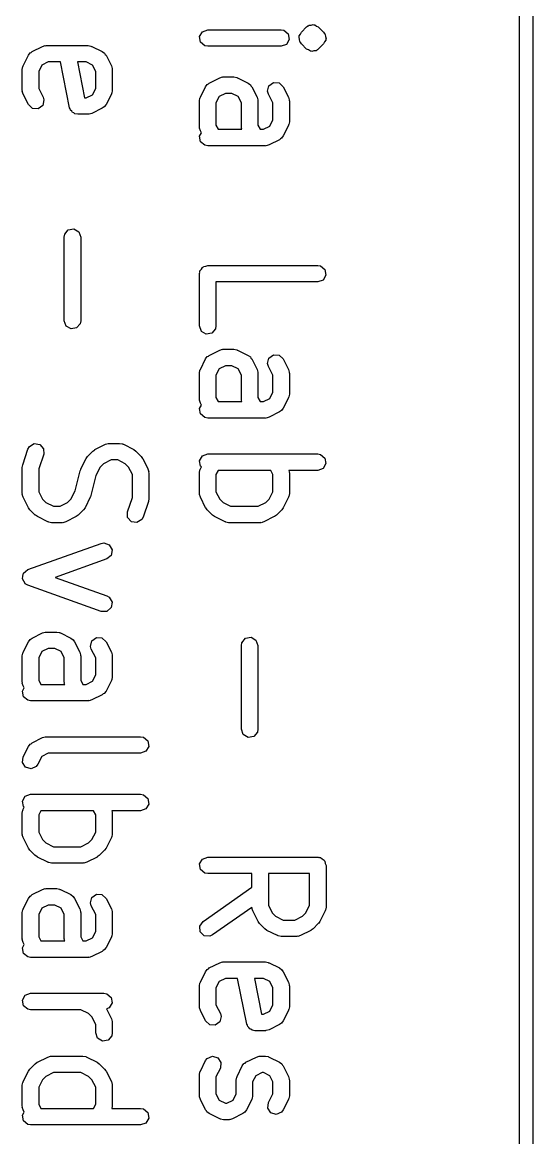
# Model space of a CAD drawing. Extents: x 137.9 to 165.8, y -143 to -48.4.
# Drawn here: x 138.14 to 142.78, y -121.6 to -111.46 of the extents above; entities that cross this region are included whole.
import ezdxf

# ---------------------------------------------------------------- set-up
doc = ezdxf.new("R2010")
doc.units = 0
doc.layers.add('BLACK', color=7, linetype='CONTINUOUS')

msp = doc.modelspace()

# ---------------------------------------------------------------- linework, layer by layer
at = {"layer": 'BLACK', "linetype": 'CONTINUOUS'}
for p, q in [((142.66, -142.958), (142.66, -100.958)), ((142.78, -101.018), (142.78, -142.898)), ((139.753, -111.589), (139.779, -111.545)), ((139.779, -111.545), (139.827, -111.527)), ((139.827, -111.527), (140.494, -111.527)), ((140.494, -111.527), (140.519, -111.532)), ((140.519, -111.532), (140.558, -111.565)), ((140.558, -111.565), (140.567, -111.615)), ((140.659, -111.583), (140.67, -111.567)), ((140.67, -111.567), (140.679, -111.549)), ((140.679, -111.549), (140.726, -111.502)), ((140.726, -111.502), (140.734, -111.496)), ((140.734, -111.496), (140.736, -111.493)), ((140.736, -111.493), (140.739, -111.493)), ((140.739, -111.493), (140.748, -111.487)), ((140.748, -111.487), (140.767, -111.485)), ((140.767, -111.485), (140.786, -111.48)), ((140.786, -111.48), (140.792, -111.483)), ((140.792, -111.483), (140.799, -111.482)), ((140.799, -111.482), (140.815, -111.494)), ((140.815, -111.494), (140.832, -111.502)), ((140.832, -111.502), (140.88, -111.549)), ((140.88, -111.549), (140.886, -111.557)), ((140.886, -111.557), (140.888, -111.559)), ((140.888, -111.559), (140.889, -111.563)), ((140.889, -111.563), (140.889, -111.563)), ((140.889, -111.563), (140.892, -111.565)), ((140.892, -111.565), (140.892, -111.567)), ((140.892, -111.567), (140.895, -111.571)), ((140.895, -111.571), (140.897, -111.59)), ((138.326, -111.678), (138.351, -111.671)), ((138.351, -111.671), (138.355, -111.672)), ((138.355, -111.672), (138.36, -111.67)), ((138.36, -111.67), (138.741, -111.67)), ((138.741, -111.67), (138.766, -111.675)), ((139.762, -111.64), (139.753, -111.589)), ((139.801, -111.673), (139.762, -111.64)), ((139.827, -111.677), (139.801, -111.673)), ((140.542, -111.66), (140.494, -111.677)), ((140.567, -111.615), (140.542, -111.66)), ((140.657, -111.596), (140.658, -111.593)), ((140.662, -111.615), (140.657, -111.596)), ((140.658, -111.589), (140.659, -111.586)), ((140.658, -111.593), (140.658, -111.589)), ((140.659, -111.586), (140.659, -111.583)), ((140.664, -111.634), (140.662, -111.615)), ((140.666, -111.638), (140.664, -111.634)), ((140.667, -111.64), (140.666, -111.638)), ((140.669, -111.642), (140.667, -111.64)), ((140.67, -111.645), (140.669, -111.642)), ((140.669, -111.642), (140.669, -111.642)), ((140.673, -111.647), (140.67, -111.645)), ((140.679, -111.655), (140.673, -111.647)), ((140.726, -111.703), (140.679, -111.655)), ((140.88, -111.655), (140.832, -111.703)), ((140.888, -111.638), (140.88, -111.655)), ((140.899, -111.622), (140.888, -111.638)), ((140.897, -111.59), (140.902, -111.609)), ((140.901, -111.615), (140.899, -111.618)), ((140.899, -111.618), (140.899, -111.622)), ((140.902, -111.609), (140.9, -111.612)), ((140.9, -111.612), (140.901, -111.615)), ((138.15, -111.855), (138.197, -111.759)), ((138.197, -111.759), (138.213, -111.738)), ((138.213, -111.738), (138.223, -111.734)), ((138.223, -111.734), (138.231, -111.726)), ((138.231, -111.726), (138.326, -111.678)), ((138.766, -111.675), (138.77, -111.678)), ((138.77, -111.678), (138.774, -111.678)), ((138.774, -111.678), (138.869, -111.726)), ((138.869, -111.726), (138.89, -111.741)), ((138.89, -111.741), (138.895, -111.752)), ((138.895, -111.752), (138.903, -111.759)), ((138.903, -111.759), (138.951, -111.855)), ((140.494, -111.677), (139.827, -111.677)), ((140.744, -111.711), (140.726, -111.703)), ((140.76, -111.722), (140.744, -111.711)), ((140.767, -111.722), (140.76, -111.722)), ((140.773, -111.725), (140.767, -111.722)), ((140.792, -111.72), (140.773, -111.725)), ((140.811, -111.718), (140.792, -111.72)), ((140.819, -111.712), (140.811, -111.718)), ((140.822, -111.711), (140.819, -111.712)), ((140.824, -111.709), (140.822, -111.711)), ((140.832, -111.703), (140.824, -111.709)), ((138.142, -111.888), (138.146, -111.862)), ((138.146, -111.862), (138.149, -111.859)), ((138.149, -111.859), (138.15, -111.855)), ((138.32, -111.849), (138.292, -111.906)), ((138.377, -111.82), (138.32, -111.849)), ((138.489, -111.82), (138.377, -111.82)), ((138.572, -112.236), (138.489, -111.82)), ((138.723, -111.82), (138.642, -111.82)), ((138.642, -111.82), (138.707, -112.146)), ((138.78, -111.849), (138.723, -111.82)), ((138.809, -111.906), (138.78, -111.849)), ((138.951, -111.855), (138.958, -111.88)), ((138.142, -112.079), (138.142, -111.888)), ((138.292, -111.906), (138.292, -112.061)), ((138.809, -112.061), (138.809, -111.906)), ((138.958, -111.88), (138.957, -111.884)), ((138.957, -111.884), (138.959, -111.888)), ((138.959, -111.888), (138.959, -112.079)), ((139.841, -112.012), (139.936, -111.964)), ((139.936, -111.964), (139.961, -111.956)), ((139.961, -111.956), (139.965, -111.958)), ((139.965, -111.958), (139.97, -111.956)), ((139.97, -111.956), (140.065, -111.956)), ((140.065, -111.956), (140.091, -111.961)), ((140.091, -111.961), (140.094, -111.963)), ((140.094, -111.963), (140.098, -111.964)), ((140.098, -111.964), (140.194, -112.012)), ((138.143, -112.083), (138.142, -112.079)), ((138.292, -112.061), (138.332, -112.14)), ((138.78, -112.118), (138.809, -112.061)), ((138.959, -112.079), (138.954, -112.104)), ((139.76, -112.14), (139.807, -112.045)), ((139.807, -112.045), (139.823, -112.024)), ((139.823, -112.024), (139.833, -112.02)), ((139.833, -112.02), (139.841, -112.012)), ((140.194, -112.012), (140.215, -112.027)), ((140.215, -112.027), (140.219, -112.037)), ((140.219, -112.037), (140.227, -112.045)), ((140.227, -112.045), (140.275, -112.14)), ((140.371, -112.087), (140.383, -112.037)), ((140.383, -112.037), (140.425, -112.007)), ((140.425, -112.007), (140.476, -112.01)), ((140.476, -112.01), (140.513, -112.045)), ((140.513, -112.045), (140.561, -112.14)), ((138.142, -112.087), (138.143, -112.083)), ((138.15, -112.112), (138.142, -112.087)), ((138.197, -112.207), (138.15, -112.112)), ((138.339, -112.165), (138.327, -112.215)), ((138.332, -112.14), (138.339, -112.165)), ((138.707, -112.146), (138.723, -112.146)), ((138.723, -112.146), (138.78, -112.118)), ((138.951, -112.112), (138.903, -112.207)), ((138.954, -112.104), (138.951, -112.108)), ((138.951, -112.108), (138.951, -112.112)), ((139.752, -112.174), (139.756, -112.148)), ((139.752, -112.412), (139.752, -112.174)), ((139.756, -112.148), (139.759, -112.145)), ((139.759, -112.145), (139.76, -112.14)), ((139.93, -112.135), (139.902, -112.192)), ((139.987, -112.106), (139.93, -112.135)), ((140.047, -112.106), (139.987, -112.106)), ((140.104, -112.135), (140.047, -112.106)), ((140.133, -112.192), (140.104, -112.135)), ((140.275, -112.14), (140.282, -112.165)), ((140.282, -112.165), (140.281, -112.17)), ((140.281, -112.17), (140.283, -112.174)), ((140.283, -112.174), (140.283, -112.394)), ((140.379, -112.112), (140.371, -112.087)), ((140.419, -112.192), (140.379, -112.112)), ((140.561, -112.14), (140.568, -112.165)), ((140.568, -112.165), (140.567, -112.17)), ((140.567, -112.17), (140.569, -112.174)), ((140.569, -112.174), (140.569, -112.364)), ((138.235, -112.243), (138.197, -112.207)), ((138.286, -112.246), (138.235, -112.243)), ((138.327, -112.215), (138.286, -112.246)), ((138.578, -112.247), (138.572, -112.236)), ((138.58, -112.259), (138.578, -112.247)), ((138.591, -112.268), (138.58, -112.259)), ((138.599, -112.28), (138.591, -112.268)), ((138.61, -112.284), (138.599, -112.28)), ((138.869, -112.241), (138.774, -112.289)), ((138.877, -112.233), (138.869, -112.241)), ((138.887, -112.228), (138.877, -112.233)), ((138.903, -112.207), (138.887, -112.228)), ((139.902, -112.192), (139.902, -112.394)), ((140.133, -112.412), (140.133, -112.192)), ((140.419, -112.347), (140.419, -112.192)), ((138.62, -112.292), (138.61, -112.284)), ((138.645, -112.296), (138.62, -112.292)), ((138.741, -112.296), (138.645, -112.296)), ((138.745, -112.295), (138.741, -112.296)), ((138.749, -112.296), (138.745, -112.295)), ((138.774, -112.289), (138.749, -112.296)), ((140.39, -112.404), (140.419, -112.347)), ((140.569, -112.364), (140.564, -112.39)), ((139.753, -112.416), (139.752, -112.412)), ((139.752, -112.421), (139.753, -112.416)), ((139.76, -112.445), (139.752, -112.421)), ((139.753, -112.494), (139.77, -112.465)), ((139.77, -112.465), (139.76, -112.445)), ((139.902, -112.394), (139.921, -112.432)), ((139.921, -112.432), (140.137, -112.432)), ((140.134, -112.416), (140.133, -112.412)), ((140.133, -112.421), (140.134, -112.416)), ((140.137, -112.432), (140.133, -112.421)), ((140.283, -112.394), (140.302, -112.432)), ((140.302, -112.432), (140.333, -112.432)), ((140.333, -112.432), (140.39, -112.404)), ((140.561, -112.398), (140.513, -112.493)), ((140.564, -112.39), (140.561, -112.393)), ((140.561, -112.393), (140.561, -112.398)), ((139.762, -112.545), (139.753, -112.494)), ((139.801, -112.578), (139.762, -112.545)), ((139.827, -112.582), (139.801, -112.578)), ((140.351, -112.582), (139.827, -112.582)), ((140.355, -112.581), (140.351, -112.582)), ((140.359, -112.582), (140.355, -112.581)), ((140.384, -112.574), (140.359, -112.582)), ((140.479, -112.527), (140.384, -112.574)), ((140.487, -112.518), (140.479, -112.527)), ((140.497, -112.514), (140.487, -112.518)), ((140.513, -112.493), (140.497, -112.514)), ((138.523, -113.412), (138.527, -113.386)), ((138.527, -113.386), (138.56, -113.347)), ((138.56, -113.347), (138.611, -113.338)), ((138.611, -113.338), (138.655, -113.364)), ((138.655, -113.364), (138.673, -113.412)), ((138.523, -114.174), (138.523, -113.412)), ((138.673, -113.412), (138.673, -114.174)), ((139.769, -113.705), (139.779, -113.688)), ((139.779, -113.688), (139.785, -113.686)), ((139.785, -113.686), (139.789, -113.68)), ((139.789, -113.68), (139.809, -113.677)), ((139.809, -113.677), (139.827, -113.67)), ((139.827, -113.67), (140.827, -113.67)), ((140.827, -113.67), (140.852, -113.675)), ((140.852, -113.675), (140.892, -113.708)), ((139.752, -113.745), (139.754, -113.736)), ((139.752, -114.221), (139.752, -113.745)), ((139.753, -113.732), (139.755, -113.729)), ((139.754, -113.736), (139.753, -113.732)), ((139.755, -113.729), (139.756, -113.72)), ((139.756, -113.72), (139.769, -113.705)), ((140.875, -113.803), (140.827, -113.82)), ((140.901, -113.758), (140.875, -113.803)), ((140.892, -113.708), (140.901, -113.758)), ((140.827, -113.82), (139.902, -113.82)), ((139.902, -113.82), (139.902, -114.221)), ((138.54, -114.222), (138.523, -114.174)), ((138.668, -114.2), (138.635, -114.239)), ((138.673, -114.174), (138.668, -114.2)), ((138.585, -114.248), (138.54, -114.222)), ((138.635, -114.239), (138.585, -114.248)), ((139.769, -114.27), (139.752, -114.221)), ((139.814, -114.295), (139.769, -114.27)), ((139.864, -114.286), (139.814, -114.295)), ((139.897, -114.247), (139.864, -114.286)), ((139.902, -114.221), (139.897, -114.247)), ((139.807, -114.521), (139.823, -114.5)), ((139.823, -114.5), (139.833, -114.496)), ((139.833, -114.496), (139.841, -114.488)), ((139.841, -114.488), (139.936, -114.44)), ((139.936, -114.44), (139.961, -114.433)), ((139.961, -114.433), (139.965, -114.434)), ((139.965, -114.434), (139.97, -114.432)), ((139.97, -114.432), (140.065, -114.432)), ((140.065, -114.432), (140.091, -114.437)), ((140.091, -114.437), (140.094, -114.44)), ((140.094, -114.44), (140.098, -114.44)), ((140.098, -114.44), (140.194, -114.488)), ((140.194, -114.488), (140.215, -114.503)), ((140.215, -114.503), (140.219, -114.514)), ((140.219, -114.514), (140.227, -114.521)), ((140.371, -114.563), (140.383, -114.513)), ((140.383, -114.513), (140.425, -114.483)), ((140.425, -114.483), (140.476, -114.486)), ((140.476, -114.486), (140.513, -114.521)), ((139.76, -114.616), (139.807, -114.521)), ((139.93, -114.611), (139.902, -114.668)), ((139.987, -114.582), (139.93, -114.611)), ((140.047, -114.582), (139.987, -114.582)), ((140.104, -114.611), (140.047, -114.582)), ((140.133, -114.668), (140.104, -114.611)), ((140.227, -114.521), (140.275, -114.616)), ((140.379, -114.588), (140.371, -114.563)), ((140.419, -114.668), (140.379, -114.588)), ((140.513, -114.521), (140.561, -114.616)), ((139.752, -114.65), (139.756, -114.624)), ((139.752, -114.888), (139.752, -114.65)), ((139.756, -114.624), (139.759, -114.621)), ((139.759, -114.621), (139.76, -114.616)), ((139.902, -114.668), (139.902, -114.87)), ((140.133, -114.888), (140.133, -114.668)), ((140.275, -114.616), (140.282, -114.641)), ((140.282, -114.641), (140.281, -114.646)), ((140.281, -114.646), (140.283, -114.65)), ((140.283, -114.65), (140.283, -114.87)), ((140.419, -114.823), (140.419, -114.668)), ((140.561, -114.616), (140.568, -114.641)), ((140.568, -114.641), (140.567, -114.646)), ((140.567, -114.646), (140.569, -114.65)), ((140.569, -114.65), (140.569, -114.841)), ((139.753, -114.892), (139.752, -114.888)), ((139.752, -114.897), (139.753, -114.892)), ((139.76, -114.922), (139.752, -114.897)), ((139.902, -114.87), (139.921, -114.908)), ((139.921, -114.908), (140.137, -114.908)), ((140.134, -114.892), (140.133, -114.888)), ((140.133, -114.897), (140.134, -114.892)), ((140.137, -114.908), (140.133, -114.897)), ((140.283, -114.87), (140.302, -114.908)), ((140.302, -114.908), (140.333, -114.908)), ((140.333, -114.908), (140.39, -114.88)), ((140.39, -114.88), (140.419, -114.823)), ((140.561, -114.874), (140.513, -114.969)), ((140.564, -114.866), (140.561, -114.87)), ((140.561, -114.87), (140.561, -114.874)), ((140.569, -114.841), (140.564, -114.866)), ((139.753, -114.97), (139.77, -114.941)), ((139.762, -115.021), (139.753, -114.97)), ((139.77, -114.941), (139.76, -114.922)), ((139.801, -115.054), (139.762, -115.021)), ((140.479, -115.003), (140.384, -115.05)), ((140.487, -114.995), (140.479, -115.003)), ((140.497, -114.99), (140.487, -114.995)), ((140.513, -114.969), (140.497, -114.99)), ((139.827, -115.058), (139.801, -115.054)), ((140.351, -115.058), (139.827, -115.058)), ((140.355, -115.057), (140.351, -115.058)), ((140.359, -115.058), (140.355, -115.057)), ((140.384, -115.05), (140.359, -115.058)), ((138.193, -115.341), (138.206, -115.318)), ((138.206, -115.318), (138.249, -115.291)), ((138.249, -115.291), (138.3, -115.298)), ((138.3, -115.298), (138.334, -115.337)), ((138.802, -115.345), (138.898, -115.297)), ((138.898, -115.297), (138.923, -115.29)), ((138.923, -115.29), (138.927, -115.291)), ((138.927, -115.291), (138.931, -115.289)), ((138.931, -115.289), (139.026, -115.289)), ((139.026, -115.289), (139.052, -115.294)), ((139.052, -115.294), (139.055, -115.297)), ((139.055, -115.297), (139.06, -115.297)), ((139.06, -115.297), (139.155, -115.345)), ((138.146, -115.483), (138.193, -115.341)), ((138.336, -115.388), (138.292, -115.519)), ((138.334, -115.337), (138.336, -115.388)), ((138.674, -115.521), (138.721, -115.426)), ((138.721, -115.426), (138.735, -115.408)), ((138.735, -115.407), (138.783, -115.359)), ((138.735, -115.408), (138.735, -115.407)), ((138.783, -115.359), (138.801, -115.346)), ((138.801, -115.346), (138.802, -115.345)), ((139.155, -115.345), (139.173, -115.358)), ((139.173, -115.358), (139.175, -115.359)), ((139.175, -115.359), (139.222, -115.407)), ((139.222, -115.407), (139.235, -115.425)), ((139.235, -115.425), (139.236, -115.426)), ((139.236, -115.426), (139.284, -115.521)), ((139.753, -115.447), (139.779, -115.402)), ((139.779, -115.402), (139.827, -115.385)), ((139.827, -115.385), (140.827, -115.385)), ((140.827, -115.385), (140.852, -115.389)), ((140.852, -115.389), (140.892, -115.422)), ((140.892, -115.422), (140.901, -115.473)), ((138.142, -115.507), (138.146, -115.485)), ((138.142, -115.745), (138.142, -115.507)), ((138.146, -115.485), (138.146, -115.483)), ((138.292, -115.519), (138.292, -115.728)), ((138.668, -115.537), (138.673, -115.525)), ((138.673, -115.525), (138.674, -115.521)), ((138.85, -115.504), (138.811, -115.581)), ((138.88, -115.474), (138.85, -115.504)), ((138.949, -115.439), (138.88, -115.474)), ((139.009, -115.439), (138.949, -115.439)), ((139.077, -115.474), (139.009, -115.439)), ((139.108, -115.504), (139.077, -115.474)), ((139.142, -115.573), (139.108, -115.504)), ((139.284, -115.521), (139.291, -115.546)), ((139.762, -115.497), (139.753, -115.447)), ((139.756, -115.529), (139.759, -115.526)), ((139.759, -115.526), (139.76, -115.521)), ((139.76, -115.521), (139.769, -115.503)), ((139.769, -115.503), (139.762, -115.497)), ((140.875, -115.517), (140.827, -115.535)), ((140.901, -115.473), (140.875, -115.517)), ((138.622, -115.719), (138.668, -115.537)), ((138.811, -115.581), (138.766, -115.763)), ((139.142, -115.781), (139.142, -115.573)), ((139.291, -115.546), (139.29, -115.551)), ((139.29, -115.551), (139.292, -115.555)), ((139.292, -115.555), (139.292, -115.793)), ((139.752, -115.555), (139.756, -115.529)), ((139.752, -115.745), (139.752, -115.555)), ((139.921, -115.535), (139.902, -115.573)), ((139.902, -115.573), (139.902, -115.728)), ((140.4, -115.535), (139.921, -115.535)), ((140.419, -115.573), (140.4, -115.535)), ((140.419, -115.728), (140.419, -115.573)), ((140.827, -115.535), (140.565, -115.535)), ((140.565, -115.535), (140.568, -115.546)), ((140.568, -115.546), (140.567, -115.551)), ((140.567, -115.551), (140.569, -115.555)), ((140.569, -115.555), (140.569, -115.745)), ((138.292, -115.728), (138.326, -115.796)), ((138.584, -115.796), (138.622, -115.719)), ((139.902, -115.728), (139.936, -115.796)), ((140.384, -115.796), (140.419, -115.728)), ((138.143, -115.749), (138.142, -115.745)), ((138.142, -115.754), (138.143, -115.749)), ((138.15, -115.779), (138.142, -115.754)), ((138.197, -115.874), (138.15, -115.779)), ((138.326, -115.796), (138.357, -115.826)), ((138.357, -115.826), (138.425, -115.861)), ((138.485, -115.861), (138.553, -115.826)), ((138.553, -115.826), (138.584, -115.796)), ((138.76, -115.779), (138.713, -115.874)), ((138.761, -115.775), (138.76, -115.779)), ((138.766, -115.763), (138.761, -115.775)), ((139.098, -115.912), (139.142, -115.781)), ((139.288, -115.817), (139.24, -115.959)), ((139.292, -115.793), (139.288, -115.815)), ((139.288, -115.815), (139.288, -115.817)), ((139.753, -115.749), (139.752, -115.745)), ((139.752, -115.754), (139.753, -115.749)), ((139.76, -115.779), (139.752, -115.754)), ((139.807, -115.874), (139.76, -115.779)), ((139.936, -115.796), (139.967, -115.826)), ((139.967, -115.826), (140.035, -115.861)), ((140.285, -115.861), (140.354, -115.826)), ((140.354, -115.826), (140.384, -115.796)), ((140.561, -115.779), (140.513, -115.874)), ((140.564, -115.771), (140.561, -115.774)), ((140.561, -115.774), (140.561, -115.779)), ((140.569, -115.745), (140.564, -115.771)), ((138.199, -115.875), (138.197, -115.874)), ((138.211, -115.894), (138.199, -115.875)), ((138.259, -115.941), (138.211, -115.894)), ((138.425, -115.861), (138.485, -115.861)), ((138.698, -115.894), (138.651, -115.941)), ((138.699, -115.892), (138.698, -115.894)), ((138.713, -115.874), (138.699, -115.892)), ((139.099, -115.963), (139.098, -115.912)), ((139.809, -115.875), (139.807, -115.874)), ((139.821, -115.894), (139.809, -115.875)), ((139.869, -115.941), (139.821, -115.894)), ((140.035, -115.861), (140.285, -115.861)), ((140.499, -115.894), (140.451, -115.941)), ((140.5, -115.892), (140.499, -115.894)), ((140.513, -115.874), (140.5, -115.892)), ((138.261, -115.942), (138.259, -115.941)), ((138.279, -115.955), (138.261, -115.942)), ((138.374, -116.003), (138.279, -115.955)), ((138.378, -116.003), (138.374, -116.003)), ((138.382, -116.006), (138.378, -116.003)), ((138.407, -116.011), (138.382, -116.006)), ((138.503, -116.011), (138.407, -116.011)), ((138.507, -116.009), (138.503, -116.011)), ((138.511, -116.01), (138.507, -116.009)), ((138.536, -116.003), (138.511, -116.01)), ((138.631, -115.955), (138.536, -116.003)), ((138.632, -115.954), (138.631, -115.955)), ((138.651, -115.941), (138.632, -115.954)), ((139.134, -116.002), (139.099, -115.963)), ((139.184, -116.009), (139.134, -116.002)), ((139.228, -115.982), (139.184, -116.009)), ((139.24, -115.959), (139.228, -115.982)), ((139.871, -115.942), (139.869, -115.941)), ((139.889, -115.955), (139.871, -115.942)), ((139.984, -116.003), (139.889, -115.955)), ((139.988, -116.003), (139.984, -116.003)), ((139.992, -116.006), (139.988, -116.003)), ((140.017, -116.011), (139.992, -116.006)), ((140.303, -116.011), (140.017, -116.011)), ((140.307, -116.009), (140.303, -116.011)), ((140.312, -116.01), (140.307, -116.009)), ((140.337, -116.003), (140.312, -116.01)), ((140.432, -115.955), (140.337, -116.003)), ((140.433, -115.954), (140.432, -115.955)), ((140.451, -115.941), (140.433, -115.954)), ((138.192, -116.437), (138.858, -116.198)), ((138.858, -116.198), (138.884, -116.194)), ((138.884, -116.194), (138.932, -116.212)), ((138.932, -116.212), (138.957, -116.257)), ((138.909, -116.34), (138.44, -116.507)), ((138.948, -116.307), (138.909, -116.34)), ((138.957, -116.257), (138.948, -116.307)), ((138.172, -116.453), (138.191, -116.437)), ((138.191, -116.437), (138.191, -116.437)), ((138.191, -116.437), (138.192, -116.437)), ((138.143, -116.52), (138.147, -116.495)), ((138.143, -116.521), (138.143, -116.52)), ((138.143, -116.52), (138.143, -116.52)), ((138.156, -116.542), (138.143, -116.521)), ((138.147, -116.495), (138.152, -116.47)), ((138.152, -116.469), (138.172, -116.453)), ((138.152, -116.47), (138.152, -116.469)), ((138.152, -116.47), (138.152, -116.47)), ((138.168, -116.564), (138.156, -116.542)), ((138.44, -116.507), (138.909, -116.675)), ((138.169, -116.565), (138.168, -116.564)), ((138.192, -116.578), (138.169, -116.565)), ((138.169, -116.565), (138.169, -116.565)), ((138.858, -116.816), (138.192, -116.578)), ((138.909, -116.675), (138.931, -116.688)), ((138.931, -116.688), (138.957, -116.732)), ((138.957, -116.732), (138.949, -116.782)), ((138.91, -116.816), (138.858, -116.816)), ((138.949, -116.782), (138.91, -116.816)), ((138.231, -117.059), (138.326, -117.012)), ((138.326, -117.012), (138.351, -117.004)), ((138.351, -117.004), (138.355, -117.005)), ((138.355, -117.005), (138.36, -117.004)), ((138.36, -117.004), (138.455, -117.004)), ((138.455, -117.004), (138.481, -117.008)), ((138.481, -117.008), (138.484, -117.011)), ((138.484, -117.011), (138.488, -117.012)), ((138.488, -117.012), (138.584, -117.059)), ((138.15, -117.188), (138.197, -117.093)), ((138.197, -117.093), (138.213, -117.072)), ((138.213, -117.072), (138.223, -117.067)), ((138.223, -117.067), (138.231, -117.059)), ((138.584, -117.059), (138.605, -117.075)), ((138.605, -117.075), (138.609, -117.085)), ((138.609, -117.085), (138.617, -117.093)), ((138.617, -117.093), (138.665, -117.188)), ((138.761, -117.135), (138.773, -117.085)), ((138.769, -117.16), (138.761, -117.135)), ((138.773, -117.085), (138.815, -117.054)), ((138.815, -117.054), (138.866, -117.057)), ((138.866, -117.057), (138.903, -117.093)), ((138.903, -117.093), (138.951, -117.188)), ((140.133, -117.126), (140.137, -117.101)), ((140.133, -117.888), (140.133, -117.126)), ((140.137, -117.101), (140.17, -117.061)), ((140.17, -117.061), (140.221, -117.052)), ((140.221, -117.052), (140.265, -117.078)), ((140.265, -117.078), (140.283, -117.126)), ((140.283, -117.126), (140.283, -117.888)), ((138.142, -117.221), (138.146, -117.196)), ((138.142, -117.46), (138.142, -117.221)), ((138.146, -117.196), (138.149, -117.192)), ((138.149, -117.192), (138.15, -117.188)), ((138.32, -117.182), (138.292, -117.239)), ((138.292, -117.239), (138.292, -117.442)), ((138.377, -117.154), (138.32, -117.182)), ((138.437, -117.154), (138.377, -117.154)), ((138.494, -117.182), (138.437, -117.154)), ((138.523, -117.239), (138.494, -117.182)), ((138.523, -117.46), (138.523, -117.239)), ((138.665, -117.188), (138.672, -117.213)), ((138.672, -117.213), (138.671, -117.217)), ((138.671, -117.217), (138.673, -117.221)), ((138.673, -117.221), (138.673, -117.442)), ((138.809, -117.239), (138.769, -117.16)), ((138.809, -117.394), (138.809, -117.239)), ((138.951, -117.188), (138.958, -117.213)), ((138.958, -117.213), (138.957, -117.217)), ((138.957, -117.217), (138.959, -117.221)), ((138.959, -117.221), (138.959, -117.412)), ((138.292, -117.442), (138.311, -117.48)), ((138.673, -117.442), (138.692, -117.48)), ((138.723, -117.48), (138.78, -117.451)), ((138.78, -117.451), (138.809, -117.394)), ((138.951, -117.445), (138.903, -117.541)), ((138.954, -117.438), (138.951, -117.441)), ((138.951, -117.441), (138.951, -117.445)), ((138.959, -117.412), (138.954, -117.438)), ((138.143, -117.464), (138.142, -117.46)), ((138.142, -117.468), (138.143, -117.464)), ((138.15, -117.493), (138.142, -117.468)), ((138.143, -117.542), (138.16, -117.513)), ((138.152, -117.592), (138.143, -117.542)), ((138.16, -117.513), (138.15, -117.493)), ((138.311, -117.48), (138.527, -117.48)), ((138.524, -117.464), (138.523, -117.46)), ((138.523, -117.468), (138.524, -117.464)), ((138.527, -117.48), (138.523, -117.468)), ((138.692, -117.48), (138.723, -117.48)), ((138.903, -117.541), (138.887, -117.562)), ((138.191, -117.625), (138.152, -117.592)), ((138.217, -117.63), (138.191, -117.625)), ((138.741, -117.63), (138.217, -117.63)), ((138.745, -117.628), (138.741, -117.63)), ((138.749, -117.629), (138.745, -117.628)), ((138.774, -117.622), (138.749, -117.629)), ((138.869, -117.574), (138.774, -117.622)), ((138.877, -117.566), (138.869, -117.574)), ((138.887, -117.562), (138.877, -117.566)), ((138.326, -117.964), (138.351, -117.956)), ((138.351, -117.956), (138.355, -117.958)), ((138.355, -117.958), (138.36, -117.956)), ((138.36, -117.956), (139.217, -117.956)), ((139.217, -117.956), (139.243, -117.961)), ((139.243, -117.961), (139.282, -117.993)), ((140.15, -117.936), (140.133, -117.888)), ((140.195, -117.962), (140.15, -117.936)), ((140.245, -117.953), (140.195, -117.962)), ((140.278, -117.914), (140.245, -117.953)), ((140.283, -117.888), (140.278, -117.914)), ((138.15, -118.14), (138.197, -118.045)), ((138.197, -118.045), (138.213, -118.024)), ((138.213, -118.024), (138.223, -118.02)), ((138.223, -118.02), (138.231, -118.012)), ((138.231, -118.012), (138.326, -117.964)), ((139.291, -118.044), (139.265, -118.088)), ((139.282, -117.993), (139.291, -118.044)), ((138.144, -118.191), (138.15, -118.14)), ((138.32, -118.135), (138.284, -118.207)), ((138.377, -118.106), (138.32, -118.135)), ((139.217, -118.106), (138.377, -118.106)), ((139.265, -118.088), (139.217, -118.106)), ((138.172, -118.234), (138.144, -118.191)), ((138.221, -118.249), (138.172, -118.234)), ((138.268, -118.228), (138.221, -118.249)), ((138.284, -118.207), (138.268, -118.228)), ((138.143, -118.542), (138.169, -118.497)), ((138.152, -118.592), (138.143, -118.542)), ((138.169, -118.497), (138.217, -118.48)), ((138.217, -118.48), (139.217, -118.48)), ((139.217, -118.48), (139.243, -118.484)), ((139.243, -118.484), (139.282, -118.517)), ((139.291, -118.568), (139.265, -118.612)), ((139.282, -118.517), (139.291, -118.568)), ((138.142, -118.65), (138.146, -118.624)), ((138.142, -118.841), (138.142, -118.65)), ((138.146, -118.624), (138.149, -118.621)), ((138.149, -118.621), (138.15, -118.616)), ((138.15, -118.616), (138.159, -118.598)), ((138.159, -118.598), (138.152, -118.592)), ((138.311, -118.63), (138.292, -118.668)), ((138.292, -118.668), (138.292, -118.823)), ((138.79, -118.63), (138.311, -118.63)), ((138.809, -118.668), (138.79, -118.63)), ((138.809, -118.823), (138.809, -118.668)), ((139.217, -118.63), (138.955, -118.63)), ((138.955, -118.63), (138.958, -118.641)), ((138.958, -118.641), (138.957, -118.646)), ((138.957, -118.646), (138.959, -118.65)), ((138.959, -118.65), (138.959, -118.841)), ((139.265, -118.612), (139.217, -118.63)), ((138.143, -118.845), (138.142, -118.841)), ((138.142, -118.849), (138.143, -118.845)), ((138.15, -118.874), (138.142, -118.849)), ((138.197, -118.969), (138.15, -118.874)), ((138.292, -118.823), (138.326, -118.891)), ((138.774, -118.891), (138.809, -118.823)), ((138.951, -118.874), (138.903, -118.969)), ((138.954, -118.866), (138.951, -118.87)), ((138.951, -118.87), (138.951, -118.874)), ((138.959, -118.841), (138.954, -118.866)), ((138.199, -118.97), (138.197, -118.969)), ((138.211, -118.989), (138.199, -118.97)), ((138.326, -118.891), (138.357, -118.922)), ((138.357, -118.922), (138.425, -118.956)), ((138.425, -118.956), (138.675, -118.956)), ((138.675, -118.956), (138.744, -118.922)), ((138.744, -118.922), (138.774, -118.891)), ((138.903, -118.969), (138.89, -118.987)), ((138.259, -119.036), (138.211, -118.989)), ((138.261, -119.037), (138.259, -119.036)), ((138.279, -119.05), (138.261, -119.037)), ((138.374, -119.098), (138.279, -119.05)), ((138.822, -119.05), (138.727, -119.098)), ((138.823, -119.049), (138.822, -119.05)), ((138.841, -119.036), (138.823, -119.049)), ((138.889, -118.989), (138.841, -119.036)), ((138.89, -118.987), (138.889, -118.989)), ((139.753, -119.113), (139.779, -119.069)), ((139.779, -119.069), (139.827, -119.051)), ((139.827, -119.051), (140.827, -119.051)), ((140.827, -119.051), (140.837, -119.053)), ((140.837, -119.053), (140.84, -119.052)), ((140.84, -119.052), (140.843, -119.054)), ((140.843, -119.054), (140.852, -119.056)), ((140.852, -119.056), (140.867, -119.068)), ((140.867, -119.068), (140.884, -119.078)), ((140.884, -119.078), (140.887, -119.084)), ((138.378, -119.099), (138.374, -119.098)), ((138.382, -119.101), (138.378, -119.099)), ((138.407, -119.106), (138.382, -119.101)), ((138.693, -119.106), (138.407, -119.106)), ((138.697, -119.104), (138.693, -119.106)), ((138.702, -119.106), (138.697, -119.104)), ((138.727, -119.098), (138.702, -119.106)), ((139.762, -119.164), (139.753, -119.113)), ((139.801, -119.197), (139.762, -119.164)), ((140.887, -119.084), (140.892, -119.089)), ((140.892, -119.089), (140.895, -119.108)), ((140.895, -119.108), (140.902, -119.126)), ((140.902, -119.126), (140.902, -119.507)), ((139.827, -119.201), (139.801, -119.197)), ((140.228, -119.201), (139.827, -119.201)), ((140.228, -119.325), (140.228, -119.201)), ((140.752, -119.201), (140.378, -119.201)), ((140.378, -119.201), (140.378, -119.489)), ((140.752, -119.489), (140.752, -119.201)), ((138.231, -119.392), (138.326, -119.345)), ((138.326, -119.345), (138.351, -119.337)), ((138.351, -119.337), (138.355, -119.338)), ((138.355, -119.338), (138.36, -119.337)), ((138.36, -119.337), (138.455, -119.337)), ((138.455, -119.337), (138.481, -119.341)), ((138.481, -119.341), (138.484, -119.344)), ((138.484, -119.344), (138.488, -119.345)), ((138.488, -119.345), (138.584, -119.392)), ((139.784, -119.636), (140.228, -119.325)), ((138.15, -119.521), (138.197, -119.426)), ((138.197, -119.426), (138.213, -119.405)), ((138.213, -119.405), (138.223, -119.401)), ((138.223, -119.401), (138.231, -119.392)), ((138.584, -119.392), (138.605, -119.408)), ((138.605, -119.408), (138.609, -119.418)), ((138.609, -119.418), (138.617, -119.426)), ((138.617, -119.426), (138.665, -119.521)), ((138.761, -119.468), (138.773, -119.418)), ((138.769, -119.493), (138.761, -119.468)), ((138.773, -119.418), (138.815, -119.388)), ((138.815, -119.388), (138.866, -119.391)), ((138.866, -119.391), (138.903, -119.426)), ((138.903, -119.426), (138.951, -119.521)), ((138.142, -119.555), (138.146, -119.529)), ((138.142, -119.793), (138.142, -119.555)), ((138.146, -119.529), (138.149, -119.526)), ((138.149, -119.526), (138.15, -119.521)), ((138.32, -119.515), (138.292, -119.573)), ((138.292, -119.573), (138.292, -119.775)), ((138.377, -119.487), (138.32, -119.515)), ((138.437, -119.487), (138.377, -119.487)), ((138.494, -119.515), (138.437, -119.487)), ((138.523, -119.573), (138.494, -119.515)), ((138.523, -119.793), (138.523, -119.573)), ((138.665, -119.521), (138.672, -119.546)), ((138.672, -119.546), (138.671, -119.551)), ((138.671, -119.551), (138.673, -119.555)), ((138.673, -119.555), (138.673, -119.775)), ((138.809, -119.573), (138.769, -119.493)), ((138.809, -119.728), (138.809, -119.573)), ((138.951, -119.521), (138.958, -119.546)), ((138.958, -119.546), (138.957, -119.551)), ((138.957, -119.551), (138.959, -119.555)), ((138.959, -119.555), (138.959, -119.745)), ((140.228, -119.508), (139.87, -119.759)), ((140.23, -119.511), (140.228, -119.508)), ((140.229, -119.516), (140.23, -119.511)), ((140.236, -119.541), (140.229, -119.516)), ((140.284, -119.636), (140.236, -119.541)), ((140.378, -119.489), (140.412, -119.558)), ((140.412, -119.558), (140.443, -119.588)), ((140.687, -119.588), (140.718, -119.558)), ((140.718, -119.558), (140.752, -119.489)), ((140.894, -119.541), (140.846, -119.636)), ((140.897, -119.533), (140.894, -119.536)), ((140.894, -119.536), (140.894, -119.541)), ((140.902, -119.507), (140.897, -119.533)), ((139.754, -119.678), (139.784, -119.636)), ((139.759, -119.729), (139.754, -119.678)), ((140.285, -119.637), (140.284, -119.636)), ((140.298, -119.655), (140.285, -119.637)), ((140.345, -119.703), (140.298, -119.655)), ((140.443, -119.588), (140.511, -119.623)), ((140.511, -119.623), (140.619, -119.623)), ((140.619, -119.623), (140.687, -119.588)), ((140.832, -119.655), (140.785, -119.703)), ((140.833, -119.654), (140.832, -119.655)), ((140.846, -119.636), (140.833, -119.654)), ((138.292, -119.775), (138.311, -119.813)), ((138.673, -119.775), (138.692, -119.813)), ((138.723, -119.813), (138.78, -119.785)), ((138.78, -119.785), (138.809, -119.728)), ((138.951, -119.779), (138.903, -119.874)), ((138.954, -119.771), (138.951, -119.774)), ((138.951, -119.774), (138.951, -119.779)), ((138.959, -119.745), (138.954, -119.771)), ((139.795, -119.766), (139.759, -119.729)), ((139.846, -119.77), (139.795, -119.766)), ((139.87, -119.759), (139.846, -119.77)), ((140.347, -119.704), (140.345, -119.703)), ((140.365, -119.717), (140.347, -119.704)), ((140.46, -119.765), (140.365, -119.717)), ((140.464, -119.765), (140.46, -119.765)), ((140.468, -119.768), (140.464, -119.765)), ((140.494, -119.773), (140.468, -119.768)), ((140.636, -119.773), (140.494, -119.773)), ((140.641, -119.771), (140.636, -119.773)), ((140.645, -119.772), (140.641, -119.771)), ((140.67, -119.765), (140.645, -119.772)), ((140.765, -119.717), (140.67, -119.765)), ((140.766, -119.716), (140.765, -119.717)), ((140.785, -119.703), (140.766, -119.716)), ((138.143, -119.797), (138.142, -119.793)), ((138.142, -119.801), (138.143, -119.797)), ((138.15, -119.826), (138.142, -119.801)), ((138.143, -119.875), (138.16, -119.846)), ((138.152, -119.926), (138.143, -119.875)), ((138.16, -119.846), (138.15, -119.826)), ((138.311, -119.813), (138.527, -119.813)), ((138.524, -119.797), (138.523, -119.793)), ((138.523, -119.801), (138.524, -119.797)), ((138.527, -119.813), (138.523, -119.801)), ((138.692, -119.813), (138.723, -119.813)), ((138.903, -119.874), (138.887, -119.895)), ((138.191, -119.959), (138.152, -119.926)), ((138.217, -119.963), (138.191, -119.959)), ((138.741, -119.963), (138.217, -119.963)), ((138.745, -119.962), (138.741, -119.963)), ((138.749, -119.963), (138.745, -119.962)), ((138.774, -119.955), (138.749, -119.963)), ((138.869, -119.908), (138.774, -119.955)), ((138.877, -119.899), (138.869, -119.908)), ((138.887, -119.895), (138.877, -119.899)), ((139.76, -120.188), (139.807, -120.093)), ((139.807, -120.093), (139.823, -120.072)), ((139.823, -120.072), (139.833, -120.067)), ((139.833, -120.067), (139.841, -120.059)), ((139.841, -120.059), (139.936, -120.012)), ((139.936, -120.012), (139.961, -120.004)), ((139.961, -120.004), (139.965, -120.005)), ((139.965, -120.005), (139.97, -120.004)), ((139.97, -120.004), (140.351, -120.004)), ((140.351, -120.004), (140.376, -120.008)), ((140.376, -120.008), (140.38, -120.011)), ((140.38, -120.011), (140.384, -120.012)), ((140.384, -120.012), (140.479, -120.059)), ((140.479, -120.059), (140.5, -120.075)), ((140.5, -120.075), (140.505, -120.085)), ((140.505, -120.085), (140.513, -120.093)), ((140.513, -120.093), (140.561, -120.188)), ((139.756, -120.196), (139.759, -120.192)), ((139.759, -120.192), (139.76, -120.188)), ((139.93, -120.182), (139.902, -120.239)), ((139.987, -120.154), (139.93, -120.182)), ((140.099, -120.154), (139.987, -120.154)), ((140.182, -120.57), (140.099, -120.154)), ((140.333, -120.154), (140.252, -120.154)), ((140.252, -120.154), (140.317, -120.48)), ((140.39, -120.182), (140.333, -120.154)), ((140.419, -120.239), (140.39, -120.182)), ((140.561, -120.188), (140.568, -120.213)), ((138.169, -120.307), (138.217, -120.289)), ((138.217, -120.289), (138.884, -120.289)), ((138.884, -120.289), (138.909, -120.294)), ((138.909, -120.294), (138.948, -120.327)), ((139.752, -120.221), (139.756, -120.196)), ((139.752, -120.412), (139.752, -120.221)), ((139.902, -120.239), (139.902, -120.394)), ((140.419, -120.394), (140.419, -120.239)), ((140.568, -120.213), (140.567, -120.217)), ((140.567, -120.217), (140.569, -120.221)), ((140.569, -120.221), (140.569, -120.412)), ((138.143, -120.351), (138.169, -120.307)), ((138.152, -120.402), (138.143, -120.351)), ((138.957, -120.377), (138.932, -120.422)), ((138.948, -120.327), (138.957, -120.377)), ((139.902, -120.394), (139.942, -120.474)), ((140.39, -120.451), (140.419, -120.394)), ((138.191, -120.435), (138.152, -120.402)), ((138.217, -120.439), (138.191, -120.435)), ((138.675, -120.439), (138.217, -120.439)), ((138.744, -120.474), (138.675, -120.439)), ((138.774, -120.504), (138.744, -120.474)), ((138.932, -120.422), (138.906, -120.431)), ((138.906, -120.431), (138.951, -120.521)), ((139.753, -120.416), (139.752, -120.412)), ((139.752, -120.421), (139.753, -120.416)), ((139.76, -120.445), (139.752, -120.421)), ((139.807, -120.541), (139.76, -120.445)), ((139.942, -120.474), (139.949, -120.499)), ((140.317, -120.48), (140.333, -120.48)), ((140.333, -120.48), (140.39, -120.451)), ((140.561, -120.445), (140.513, -120.541)), ((140.564, -120.438), (140.561, -120.441)), ((140.561, -120.441), (140.561, -120.445)), ((140.569, -120.412), (140.564, -120.438)), ((138.809, -120.573), (138.774, -120.504)), ((138.809, -120.65), (138.809, -120.573)), ((138.951, -120.521), (138.958, -120.546)), ((138.958, -120.546), (138.957, -120.551)), ((138.957, -120.551), (138.959, -120.555)), ((138.959, -120.555), (138.959, -120.65)), ((139.845, -120.576), (139.807, -120.541)), ((139.896, -120.579), (139.845, -120.576)), ((139.937, -120.549), (139.896, -120.579)), ((139.949, -120.499), (139.937, -120.549)), ((140.188, -120.58), (140.182, -120.57)), ((140.19, -120.592), (140.188, -120.58)), ((140.201, -120.601), (140.19, -120.592)), ((140.479, -120.574), (140.384, -120.622)), ((140.487, -120.566), (140.479, -120.574)), ((140.497, -120.562), (140.487, -120.566)), ((140.513, -120.541), (140.497, -120.562)), ((138.826, -120.698), (138.809, -120.65)), ((138.87, -120.724), (138.826, -120.698)), ((138.954, -120.676), (138.921, -120.715)), ((138.959, -120.65), (138.954, -120.676)), ((140.209, -120.613), (140.201, -120.601)), ((140.22, -120.617), (140.209, -120.613)), ((140.23, -120.625), (140.22, -120.617)), ((140.255, -120.63), (140.23, -120.625)), ((140.351, -120.63), (140.255, -120.63)), ((140.355, -120.628), (140.351, -120.63)), ((140.359, -120.629), (140.355, -120.628)), ((140.384, -120.622), (140.359, -120.629)), ((138.921, -120.715), (138.87, -120.724)), ((138.279, -120.916), (138.374, -120.869)), ((138.374, -120.869), (138.399, -120.861)), ((138.399, -120.861), (138.403, -120.862)), ((138.403, -120.862), (138.407, -120.861)), ((138.407, -120.861), (138.693, -120.861)), ((138.693, -120.861), (138.719, -120.865)), ((138.719, -120.865), (138.722, -120.868)), ((138.722, -120.868), (138.727, -120.869)), ((138.727, -120.869), (138.822, -120.916)), ((139.76, -120.997), (139.807, -120.902)), ((139.807, -120.902), (139.823, -120.881)), ((139.823, -120.881), (139.87, -120.861)), ((139.87, -120.861), (139.919, -120.876)), ((139.919, -120.876), (139.947, -120.918)), ((140.174, -120.916), (140.269, -120.869)), ((140.269, -120.869), (140.294, -120.861)), ((140.294, -120.861), (140.299, -120.862)), ((140.299, -120.862), (140.303, -120.861)), ((140.303, -120.861), (140.351, -120.861)), ((140.351, -120.861), (140.376, -120.865)), ((140.376, -120.865), (140.38, -120.868)), ((140.38, -120.868), (140.384, -120.869)), ((140.384, -120.869), (140.479, -120.916)), ((138.15, -121.093), (138.197, -120.997)), ((138.197, -120.997), (138.211, -120.979)), ((138.211, -120.978), (138.259, -120.93)), ((138.211, -120.979), (138.211, -120.978)), ((138.259, -120.93), (138.277, -120.917)), ((138.277, -120.917), (138.279, -120.916)), ((138.822, -120.916), (138.84, -120.93)), ((138.84, -120.93), (138.841, -120.93)), ((138.841, -120.93), (138.889, -120.978)), ((138.889, -120.978), (138.902, -120.996)), ((138.902, -120.996), (138.903, -120.997)), ((138.903, -120.997), (138.951, -121.093)), ((139.752, -121.031), (139.756, -121.005)), ((139.756, -121.005), (139.759, -121.002)), ((139.759, -121.002), (139.76, -120.997)), ((139.942, -120.969), (139.902, -121.049)), ((139.947, -120.918), (139.942, -120.969)), ((140.093, -121.045), (140.141, -120.95)), ((140.141, -120.95), (140.156, -120.929)), ((140.156, -120.929), (140.167, -120.924)), ((140.167, -120.924), (140.174, -120.916)), ((140.479, -120.916), (140.5, -120.932)), ((140.5, -120.932), (140.505, -120.942)), ((140.505, -120.942), (140.513, -120.95)), ((140.513, -120.95), (140.561, -121.045)), ((138.142, -121.126), (138.146, -121.101)), ((138.146, -121.101), (138.149, -121.097)), ((138.149, -121.097), (138.15, -121.093)), ((138.326, -121.075), (138.292, -121.144)), ((138.357, -121.045), (138.326, -121.075)), ((138.425, -121.011), (138.357, -121.045)), ((138.675, -121.011), (138.425, -121.011)), ((138.744, -121.045), (138.675, -121.011)), ((138.774, -121.075), (138.744, -121.045)), ((138.809, -121.144), (138.774, -121.075)), ((138.951, -121.093), (138.958, -121.118)), ((139.752, -121.221), (139.752, -121.031)), ((139.902, -121.049), (139.902, -121.204)), ((140.085, -121.079), (140.09, -121.053)), ((140.085, -121.204), (140.085, -121.079)), ((140.09, -121.053), (140.093, -121.05)), ((140.093, -121.05), (140.093, -121.045)), ((140.264, -121.039), (140.235, -121.096)), ((140.235, -121.096), (140.235, -121.221)), ((140.321, -121.011), (140.264, -121.039)), ((140.333, -121.011), (140.321, -121.011)), ((140.39, -121.039), (140.333, -121.011)), ((140.419, -121.096), (140.39, -121.039)), ((140.419, -121.204), (140.419, -121.096)), ((140.561, -121.045), (140.568, -121.07)), ((140.568, -121.07), (140.567, -121.074)), ((140.567, -121.074), (140.569, -121.079)), ((140.569, -121.079), (140.569, -121.221)), ((138.142, -121.317), (138.142, -121.126)), ((138.292, -121.144), (138.292, -121.299)), ((138.809, -121.299), (138.809, -121.144)), ((138.958, -121.118), (138.957, -121.122)), ((138.957, -121.122), (138.959, -121.126)), ((138.959, -121.126), (138.959, -121.317)), ((139.902, -121.204), (139.93, -121.261)), ((140.057, -121.261), (140.085, -121.204)), ((140.379, -121.283), (140.419, -121.204)), ((138.292, -121.299), (138.311, -121.337)), ((138.79, -121.337), (138.809, -121.299)), ((139.753, -121.226), (139.752, -121.221)), ((139.752, -121.23), (139.753, -121.226)), ((139.76, -121.255), (139.752, -121.23)), ((139.807, -121.35), (139.76, -121.255)), ((139.93, -121.261), (139.987, -121.289)), ((139.987, -121.289), (140, -121.289)), ((140, -121.289), (140.057, -121.261)), ((140.227, -121.255), (140.18, -121.35)), ((140.228, -121.251), (140.227, -121.255)), ((140.231, -121.247), (140.228, -121.251)), ((140.235, -121.221), (140.231, -121.247)), ((140.373, -121.334), (140.379, -121.283)), ((140.561, -121.255), (140.513, -121.35)), ((140.564, -121.247), (140.561, -121.251)), ((140.561, -121.251), (140.561, -121.255)), ((140.569, -121.221), (140.564, -121.247)), ((138.143, -121.321), (138.142, -121.317)), ((138.142, -121.325), (138.143, -121.321)), ((138.15, -121.35), (138.142, -121.325)), ((138.143, -121.399), (138.16, -121.37)), ((138.152, -121.449), (138.143, -121.399)), ((138.16, -121.37), (138.15, -121.35)), ((138.311, -121.337), (138.79, -121.337)), ((138.959, -121.317), (138.955, -121.337)), ((138.955, -121.337), (139.217, -121.337)), ((139.217, -121.337), (139.243, -121.341)), ((139.243, -121.341), (139.282, -121.374)), ((139.282, -121.374), (139.291, -121.425)), ((139.816, -121.358), (139.807, -121.35)), ((139.82, -121.368), (139.816, -121.358)), ((139.841, -121.384), (139.82, -121.368)), ((139.936, -121.431), (139.841, -121.384)), ((140.146, -121.384), (140.051, -121.431)), ((140.154, -121.376), (140.146, -121.384)), ((140.164, -121.371), (140.154, -121.376)), ((140.18, -121.35), (140.164, -121.371)), ((140.401, -121.377), (140.373, -121.334)), ((140.45, -121.392), (140.401, -121.377)), ((140.497, -121.371), (140.45, -121.392)), ((140.513, -121.35), (140.497, -121.371)), ((138.191, -121.482), (138.152, -121.449)), ((138.217, -121.487), (138.191, -121.482)), ((139.217, -121.487), (138.217, -121.487)), ((139.265, -121.469), (139.217, -121.487)), ((139.291, -121.425), (139.265, -121.469)), ((139.941, -121.432), (139.936, -121.431)), ((139.944, -121.435), (139.941, -121.432)), ((139.97, -121.439), (139.944, -121.435)), ((140.017, -121.439), (139.97, -121.439)), ((140.022, -121.438), (140.017, -121.439)), ((140.026, -121.439), (140.022, -121.438)), ((140.051, -121.431), (140.026, -121.439))]:
    msp.add_line(p, q, dxfattribs=at)

doc.saveas('drawing.dxf')
